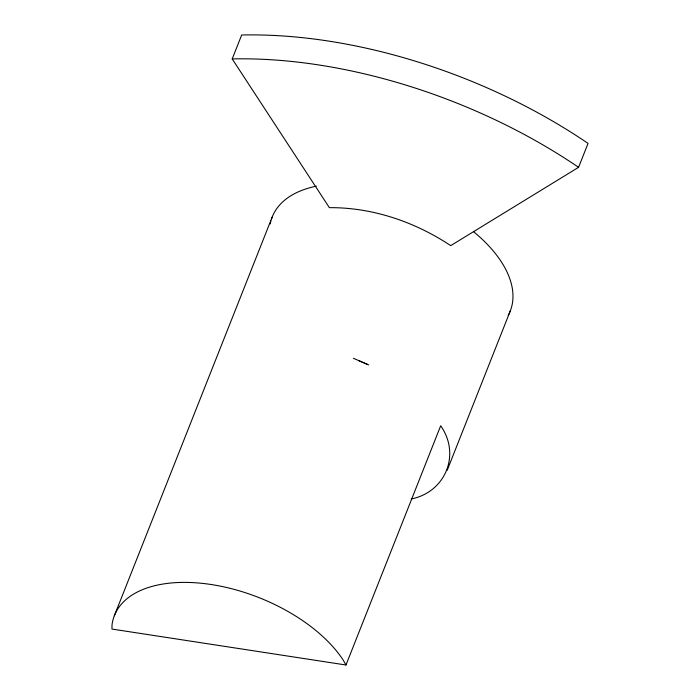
<?xml version="1.0" encoding="UTF-8"?>
<svg xmlns="http://www.w3.org/2000/svg" width="700" height="700" viewBox="0 0 700 700"><rect width="100%" height="100%" fill="white"/><g stroke="black" fill="none" stroke-linecap="round" stroke-linejoin="round"><path stroke-width="1.05" d="M411.224 498.977C445.585 492.117 460.898 454.475 440.685 425.784L345.975 665L111.947 629.055L112.044 624.671A127.969 69.886 21.6 0 1 211.216 584.526A127.969 69.886 21.6 0 1 343.271 660.188L345.975 665M232.207 58.922L241.675 35A365.251 199.465 21.6 0 1 588.053 143.395L578.576 167.317L450.73 245.639C415.021 221.918 372.47 207.331 329.376 207.664L232.207 58.922A365.251 199.465 21.6 0 1 578.576 167.317M114.328 615.773L272.186 217.079M447.178 470.321L510.326 310.844M368.751 364.971L353.421 358.295M358.942 360.701L367.395 364.385M270.226 223.947A127.969 69.886 21.6 0 1 270.909 220.946M271.495 218.995A127.969 69.886 21.6 0 1 316.304 186.174M473.55 231.674A127.969 69.886 21.6 0 1 508.165 315.455"/></g></svg>
